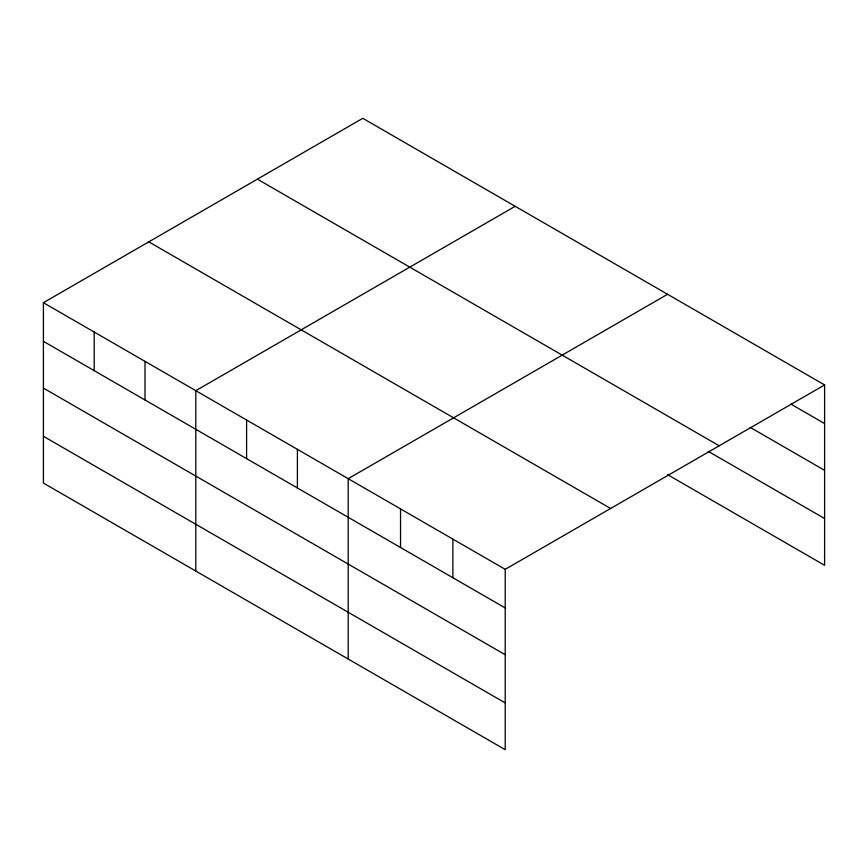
<?xml version="1.0" encoding="UTF-8"?>
<svg xmlns="http://www.w3.org/2000/svg" width="868" height="868" viewBox="0 0 868 868"><rect width="100%" height="100%" fill="white"/><g stroke="black" fill="none" stroke-linecap="round" stroke-linejoin="round"><path stroke-width="1.3" d="M505.219 654.722L505.219 569.332L43.4 302.704L43.4 483.064L505.219 749.692L505.219 654.722L43.4 388.094M667.579 474.644L824.6 565.296L824.6 384.936L362.781 118.308L43.4 302.704M515.18 206.302L195.799 390.687L195.799 571.046M667.579 294.285L348.198 478.68L348.198 659.04M505.219 569.332L824.6 384.936M790.867 404.076L824.6 423.551M750.158 427.349L824.6 470.326M257.384 179.155L719.203 445.783M708.288 451.371L824.6 518.521M148.797 241.857L610.616 508.485M43.4 341.319L505.219 607.947M43.4 436.289L505.219 702.917M452.879 539.115L452.879 577.73M400.539 508.898L400.539 547.513M297.399 449.353L297.399 487.957M246.599 420.014L246.599 458.629M144.999 361.359L144.999 399.974M94.2 332.032L94.2 370.647"/></g></svg>
